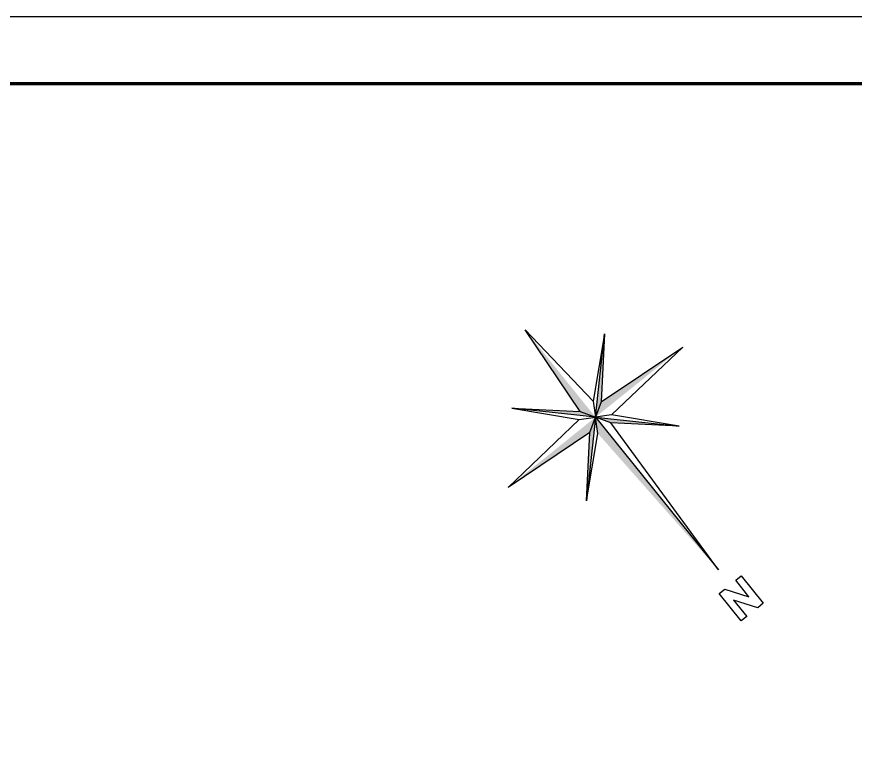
# Model space of a CAD drawing. Header units: inches. Extents: x 43 to 7578, y 1297 to 3809.
# Drawn here: x 5004.6 to 5453.7, y 2058.3 to 2449.2 of the extents above; entities that cross this region are included whole.
import ezdxf

# ---------------------------------------------------------------- set-up
doc = ezdxf.new("R2010")
doc.units = ezdxf.units.IN
doc.header["$LTSCALE"] = 0.5
doc.header["$MEASUREMENT"] = 0
doc.layers.add('A-Anno-Note', color=231, linetype='Continuous', lineweight=25)

# ---------------------------------------------------------------- blocks, each defined once
blk = doc.blocks.new('Anno_North_K_Metric')
at = {"color": 0, "linetype": 'ByBlock', "lineweight": -2}
for p, q in [((-0.5, 0.833), (0, 6.667)), ((0.5, 0.833), (0, 6.667)), ((0, 0), (-3.536, 3.536)), ((-3.536, 3.536), (-0.833, 0.5)), ((0, 0), (-3.536, 3.536)), ((-3.536, 3.536), (-0.5, 0.833)), ((0, 0), (3.536, 3.536)), ((0, 0), (3.536, 3.536)), ((3.536, 3.536), (0.5, 0.833)), ((3.536, 3.536), (0.833, 0.5)), ((-0.833, 0.5), (-6.667, 0)), ((-0.833, 0.5), (0, 0)), ((-0.5, 0.833), (0, 0)), ((-0.5, 0.833), (0, 0)), ((0.5, 0.833), (0, 0)), ((0.833, 0.5), (0, 0)), ((0.833, 0.5), (0, 0)), ((0.833, 0.5), (0, 0)), ((11.667, 0), (0.833, 0.5)), ((12.793, 0.415), (12.793, 0.835)), ((12.793, 0.835), (14.893, 0.835)), ((14.893, 0.835), (14.893, 0.415)), ((-0.833, -0.5), (-6.667, 0)), ((0, 0), (-3.536, -3.536)), ((0, 0), (-3.536, -3.536)), ((-0.833, -0.5), (0, 0)), ((-0.833, -0.5), (0, 0)), ((-0.5, -0.833), (0, 0)), ((0, 0), (11.667, 0)), ((0, 0), (3.536, -3.536)), ((0, 0), (3.536, -3.536)), ((0, 0), (0, 0)), ((0, 0), (0, 0)), ((0, 0), (0, 0)), ((0, 0), (0, 0)), ((0, 0), (0, 0)), ((0, 0), (0, 0)), ((0, 0), (0, 0)), ((0, 0), (0, 0)), ((0.5, -0.833), (0, 0)), ((0, 0), (0, 0)), ((0, 0), (0, 0)), ((0, 0), (0, 0)), ((0, 0), (0, 0)), ((0.5, -0.833), (0, 0)), ((0, 0), (0, 0)), ((0, 0), (0, 0)), ((0, 0), (0, 0)), ((0, 0), (0, 0)), ((0.833, -0.5), (0, 0)), ((14.053, 0.415), (12.793, 0.415)), ((12.793, -0.425), (14.053, 0.415)), ((14.893, 0.415), (13.633, -0.425)), ((12.793, -0.845), (12.793, -0.425)), ((13.633, -0.425), (14.893, -0.425)), ((14.893, -0.425), (14.893, -0.845)), ((-3.536, -3.536), (-0.833, -0.5)), ((-3.536, -3.536), (-0.5, -0.833)), ((-0.5, -0.833), (0, -6.667)), ((0.5, -0.833), (0, -6.667)), ((3.536, -3.536), (0.5, -0.833)), ((3.536, -3.536), (0.833, -0.5)), ((14.893, -0.845), (12.793, -0.845))]:
    blk.add_line(p, q, dxfattribs=at)
for points in [[(0, 6.667), (0, 0), (-0.5, 0.833)], [(-3.536, 3.536), (0, 0), (-0.5, 0.833)], [(3.536, 3.536), (0, 0), (0.833, 0.5)], [(-6.667, 0), (0, 0), (-0.833, -0.5)], [(-3.536, -3.536), (0, 0), (-0.833, -0.5)], [(0, 0), (11.667, 0), (0.833, -0.5)], [(0, -6.667), (0, 0), (0.5, -0.833)], [(3.536, -3.536), (0, 0), (0.5, -0.833)]]:
    blk.add_solid(points, dxfattribs=at)

msp = doc.modelspace()

# ---------------------------------------------------------------- linework, layer by layer
msp.add_lwpolyline([(3914.48196, 2449.21089), (3914.48196, 1297.21089), (5642.48196, 1297.21089), (5642.48196, 2449.21089)], close=True)
at = {"lineweight": 70}
msp.add_lwpolyline([(3950.48196, 2413.21089), (3950.48196, 1333.21089), (5606.48196, 1333.21089), (5606.48196, 2413.21089)], close=True, dxfattribs=at)

# ---------------------------------------------------------------- block references
at = {"layer": 'A-Anno-Note', "color": 7, "xscale": 8.999999999999957, "yscale": 8.999999999999957, "zscale": 8.999999999999957, "rotation": 308.8202676105928}
msp.add_blockref('Anno_North_K_Metric', (5314.54929, 2234.64884), dxfattribs=at)

doc.saveas('drawing.dxf')
